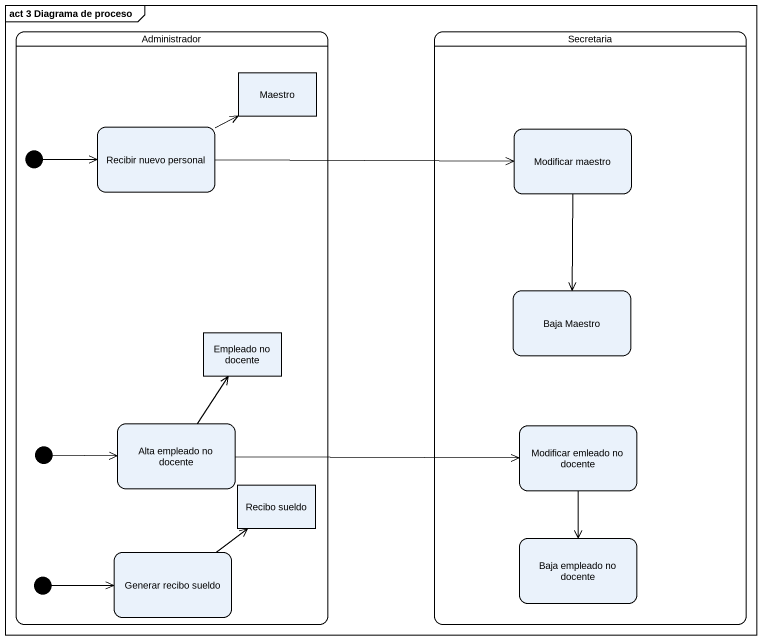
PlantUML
@startuml
mainframe act 3 Diagrama de proceso
hide empty description
state Administrador {
  state Maestro <<object>>
  state "Recibir nuevo personal" as Recibir_nuevo_personal
  state initial1 <<start>>
  state "Empleado no docente" as Empleado_no_docente <<object>>
  state initial2 <<start>>
  state "Alta empleado no docente" as Alta_empleado_no_docente
  state "Recibo sueldo" as Recibo_sueldo <<object>>
  state "Generar recibo sueldo" as Generar_recibo_sueldo
  state initial3 <<start>>
}
state Secretaria {
  state "Modificar maestro" as Modificar_maestro
  state "Baja Maestro" as Baja_Maestro
  state "Modificar emleado no docente" as Modificar_emleado_no_docente
  state "Baja empleado no docente" as Baja_empleado_no_docente
}
Recibir_nuevo_personal -right-> Maestro
Recibir_nuevo_personal -right-> Modificar_maestro
Modificar_maestro --> Baja_Maestro
initial1 -right-> Recibir_nuevo_personal
initial2 -right-> Alta_empleado_no_docente
Alta_empleado_no_docente -up-> Empleado_no_docente
Alta_empleado_no_docente -right-> Modificar_emleado_no_docente
Modificar_emleado_no_docente --> Baja_empleado_no_docente
Generar_recibo_sueldo -up-> Recibo_sueldo
initial3 -right-> Generar_recibo_sueldo
@enduml
